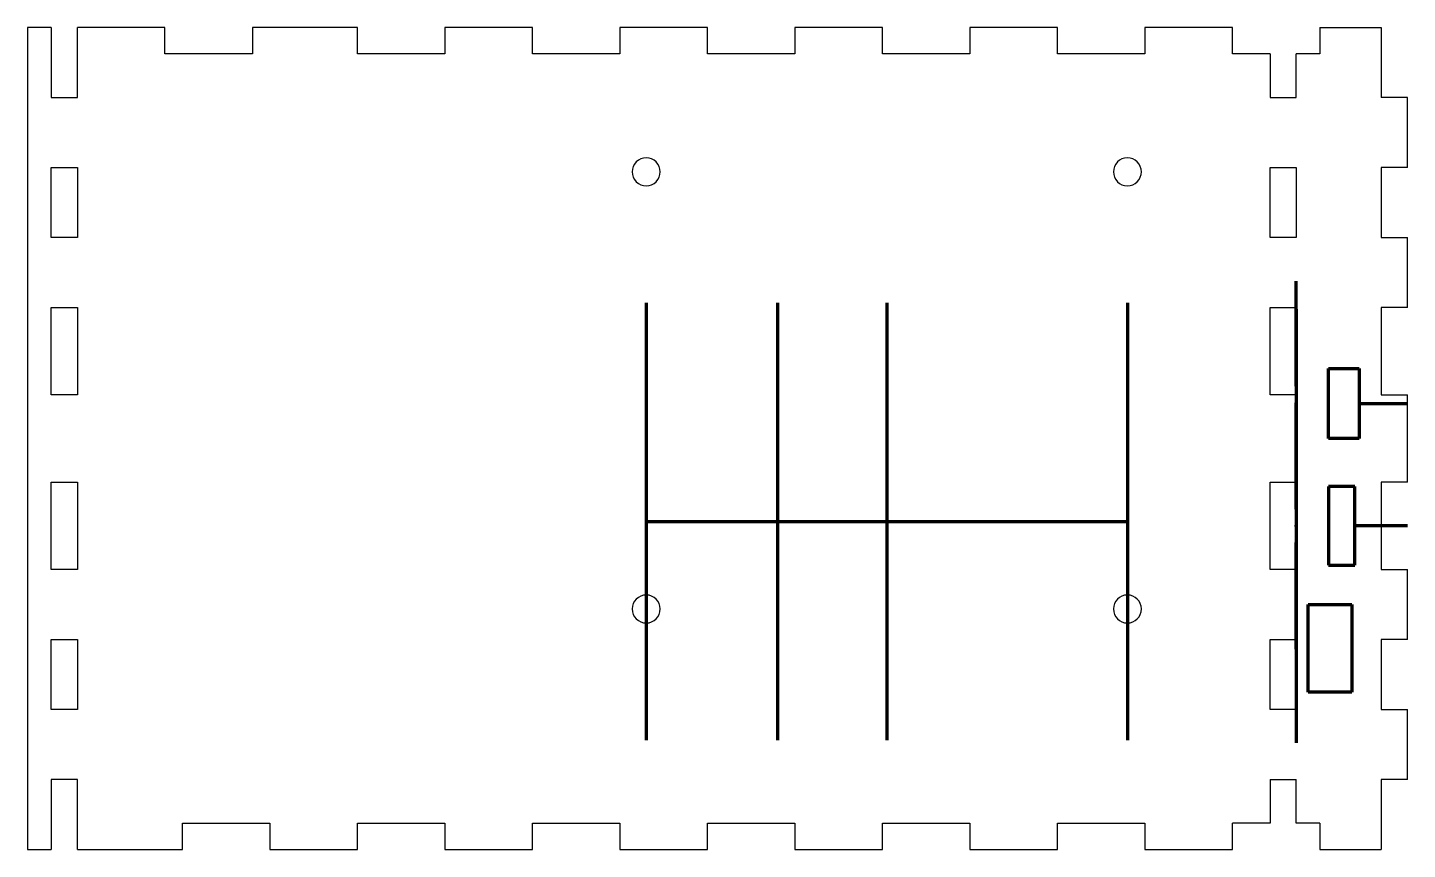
# Model space of a CAD drawing. Header units: millimetres. Extents: x -137 to 21, y -37 to 57.
import ezdxf

# ---------------------------------------------------------------- set-up
doc = ezdxf.new("R2010")
doc.units = ezdxf.units.MM
doc.layers.get('0').update_dxf_attribs({"color": 253, "lineweight": 70})

msp = doc.modelspace()

# ---------------------------------------------------------------- linework, layer by layer
at = {"color": 98, "lineweight": -3}
for p, q in [((-134.3, 57), (-137, 57)), ((-137, 57), (-137, -37)), ((-134.3, 57), (-134.3, 49)), ((-121.3, 57), (-131.3, 57)), ((-131.3, 49), (-131.3, 57)), ((-121.3, 54), (-121.3, 57)), ((-99.3, 57), (-111.3, 57)), ((-111.3, 57), (-111.3, 54)), ((-99.3, 54), (-99.3, 57)), ((-79.3, 57), (-89.3, 57)), ((-89.3, 57), (-89.3, 54)), ((-79.3, 54), (-79.3, 57)), ((-59.3, 57), (-69.3, 57)), ((-69.3, 57), (-69.3, 54)), ((-59.3, 54), (-59.3, 57)), ((-39.3, 57), (-49.3, 57)), ((-49.3, 57), (-49.3, 54)), ((-39.3, 54), (-39.3, 57)), ((-19.3, 57), (-29.3, 57)), ((-29.3, 57), (-29.3, 54)), ((-19.3, 54), (-19.3, 57)), ((0.7, 57), (-9.3, 57)), ((-9.3, 57), (-9.3, 54)), ((0.7, 54), (0.7, 57)), ((10.7, 57), (17.7, 57)), ((10.7, 57), (10.7, 54)), ((17.7, 57), (17.7, 49)), ((-111.3, 54), (-121.3, 54)), ((-89.3, 54), (-99.3, 54)), ((-69.3, 54), (-79.3, 54)), ((-49.3, 54), (-59.3, 54)), ((-29.3, 54), (-39.3, 54)), ((-9.3, 54), (-19.3, 54)), ((5, 54), (0.7, 54)), ((5, 54), (5, 49)), ((10.7, 54), (8, 54)), ((8, 49), (8, 54)), ((-134.3, 49), (-131.3, 49)), ((5, 49), (8, 49)), ((20.7, 49), (17.7, 49)), ((20.7, 41), (20.7, 49)), ((-134.3, 33), (-134.3, 41)), ((-134.3, 41), (-131.3, 41)), ((-131.3, 41), (-131.3, 33)), ((5, 33), (5, 41)), ((5, 41), (8, 41)), ((8, 41), (8, 33)), ((17.7, 41), (17.7, 33)), ((20.7, 41), (17.7, 41)), ((-131.3, 33), (-134.3, 33)), ((8, 33), (5, 33)), ((17.7, 33), (20.7, 33)), ((20.7, 25), (20.7, 33)), ((-134.3, 15), (-134.3, 25)), ((-134.3, 25), (-131.3, 25)), ((-131.3, 25), (-131.3, 15)), ((5, 15), (5, 25)), ((5, 25), (8, 25)), ((8, 25), (8, 15)), ((17.7, 25), (17.7, 15)), ((20.7, 25), (17.7, 25)), ((-131.3, 15), (-134.3, 15)), ((8, 15), (5, 15)), ((17.7, 15), (20.7, 15)), ((20.7, 5), (20.7, 15)), ((-134.3, -5), (-134.3, 5)), ((-134.3, 5), (-131.3, 5)), ((-131.3, 5), (-131.3, -5)), ((5, -5), (5, 5)), ((5, 5), (8, 5)), ((8, 5), (8, -5)), ((17.7, 5), (17.7, -5)), ((20.7, 5), (17.7, 5)), ((-131.3, -5), (-134.3, -5)), ((8, -5), (5, -5)), ((17.7, -5), (20.7, -5)), ((20.7, -13), (20.7, -5)), ((-134.3, -21), (-134.3, -13)), ((-134.3, -13), (-131.3, -13)), ((-131.3, -13), (-131.3, -21)), ((5, -21), (5, -13)), ((5, -13), (8, -13)), ((8, -13), (8, -21)), ((17.7, -13), (17.7, -21)), ((20.7, -13), (17.7, -13)), ((-131.3, -21), (-134.3, -21)), ((8, -21), (5, -21)), ((17.7, -21), (20.7, -21)), ((20.7, -29), (20.7, -21)), ((-134.3, -29), (-134.3, -37)), ((-131.3, -29), (-134.3, -29)), ((-131.3, -37), (-131.3, -29)), ((5, -29), (5, -34)), ((5, -29), (8, -29)), ((8, -34), (8, -29)), ((17.7, -29), (17.7, -37)), ((20.7, -29), (17.7, -29)), ((-119.3, -37), (-119.3, -34)), ((-119.3, -34), (-109.3, -34)), ((-109.3, -34), (-109.3, -37)), ((-99.3, -37), (-99.3, -34)), ((-99.3, -34), (-89.3, -34)), ((-89.3, -34), (-89.3, -37)), ((-79.3, -37), (-79.3, -34)), ((-79.3, -34), (-69.3, -34)), ((-69.3, -34), (-69.3, -37)), ((-59.3, -37), (-59.3, -34)), ((-59.3, -34), (-49.3, -34)), ((-49.3, -34), (-49.3, -37)), ((-39.3, -37), (-39.3, -34)), ((-39.3, -34), (-29.3, -34)), ((-29.3, -34), (-29.3, -37)), ((-19.3, -37), (-19.3, -34)), ((-19.3, -34), (-9.3, -34)), ((-9.3, -34), (-9.3, -37)), ((0.7, -37), (0.7, -34)), ((5, -34), (0.7, -34)), ((10.7, -34), (8, -34)), ((10.7, -34), (10.7, -37)), ((-137, -37), (-134.3, -37)), ((-131.3, -37), (-119.3, -37)), ((-109.3, -37), (-99.3, -37)), ((-89.3, -37), (-79.3, -37)), ((-69.3, -37), (-59.3, -37)), ((-49.3, -37), (-39.3, -37)), ((-29.3, -37), (-19.3, -37)), ((-9.3, -37), (0.7, -37)), ((10.7, -37), (17.7, -37))]:
    msp.add_line(p, q, dxfattribs=at)
for p, q in [((8, 16), (8, 28)), ((8, 16), (8, 28)), ((-66.3, 25.5), (-66.3, -24.5)), ((-51.3, 25.5), (-51.3, -24.5)), ((-38.8, 25.5), (-38.8, -24.5)), ((-11.3, 25.5), (-11.3, -24.5)), ((8, 24.8), (8, -24.8)), ((11.7, 18), (15.2, 18)), ((11.7, 10), (11.7, 18)), ((15.2, 18), (15.2, 10)), ((8, 1.91), (8, 14.09)), ((15.2, 14), (20.7, 14)), ((8, 5.46), (8, 10.54)), ((15.2, 10), (11.7, 10)), ((14.7, 4.5), (11.7, 4.5)), ((11.7, 4.5), (11.7, -4.5)), ((14.7, -4.5), (14.7, 4.5)), ((-66.3, 0.5), (-11.3, 0.5)), ((20.7, 0), (14.7, 0)), ((8, -14.09), (8, -1.91)), ((11.7, -4.5), (14.7, -4.5)), ((8, -10.54), (8, -5.46)), ((9.35, -9), (14.35, -9)), ((9.35, -19), (9.35, -9)), ((14.35, -9), (14.35, -19)), ((14.35, -19), (9.35, -19))]:
    msp.add_line(p, q)
at = {"color": 98, "lineweight": -3, "extrusion": (-3.42114e-49, -9.50032e-17, -1)}
for centre in [(66.3, 40.5), (11.3, 40.5), (66.3, -9.5), (11.3, -9.5)]:
    msp.add_circle(centre, 1.6, dxfattribs=at)
for p in [(8, 18), (8, 18), (8, 18), (8, 18), (8, 8), (8, 0), (8, -8)]:
    msp.add_point(p)

doc.saveas('drawing.dxf')
